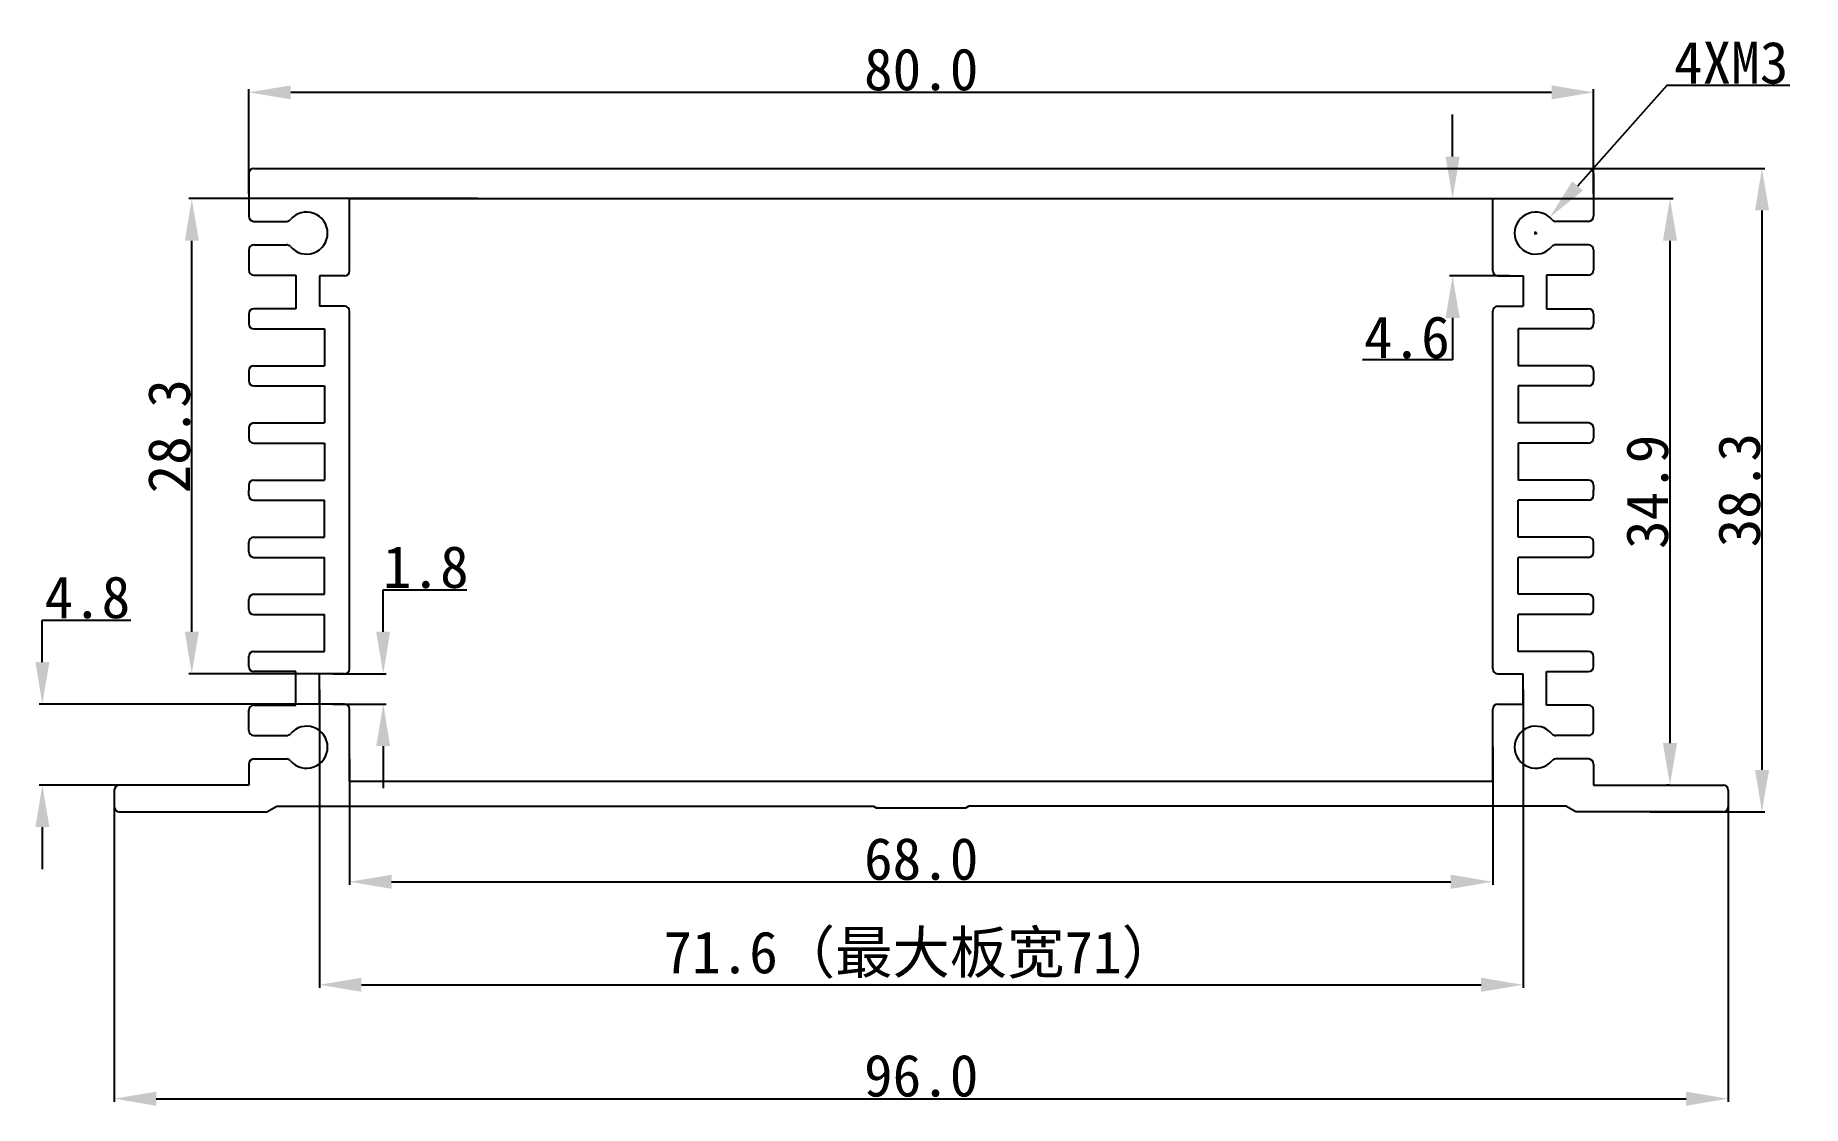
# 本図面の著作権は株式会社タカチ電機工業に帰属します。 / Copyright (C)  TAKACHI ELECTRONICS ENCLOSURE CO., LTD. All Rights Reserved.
# Model space of a CAD drawing. Header units: inches. Extents: x 17 to 122, y 1 to 65.
import ezdxf

# ---------------------------------------------------------------- set-up
doc = ezdxf.new("R2010")
doc.units = ezdxf.units.IN
doc.header["$MEASUREMENT"] = 0
doc.layers.get('Defpoints').update_dxf_attribs({"lineweight": 25})
doc.layers.add('1', color=30, linetype='Continuous')
doc.styles.get("Standard").update_dxf_attribs({"font": 'simhei.ttf'})
doc.dimstyles.get("Standard").update_dxf_attribs({"dimtxt": 2.5, "dimasz": 2.5, "dimexe": 0.18, "dimexo": 0.0625, "dimgap": 0.09, "dimtad": 1, "dimtoh": 1, "dimdec": 1, "dimzin": 0, "dimdsep": 46, "dimtxsty": 'Standard', "dimcen": 0.09, "dimadec": 0, "dimazin": 0, "dimtfac": 1, "dimtdec": 1, "dimtofl": 0, "dimtmove": 0, "dimatfit": 3, "dimfxl": 1, "dimtolj": 1, "dimtzin": 0, "dimarcsym": 0})

# ---------------------------------------------------------------- blocks, each defined once
blk = doc.blocks.new('*D58')
at = {"color": 0, "lineweight": -2}
for p, q in [((29.5, 55.46), (29.5, 61.69)), ((32, 61.51), (107, 61.51)), ((109.5, 55.46), (109.5, 61.69))]:
    blk.add_line(p, q, dxfattribs=at)
at = {"color": 0}
for points in [[(32, 61.92), (32, 61.09), (29.5, 61.51)], [(107, 61.92), (107, 61.09), (109.5, 61.51)]]:
    blk.add_solid(points, dxfattribs=at)
at = {"layer": 'Defpoints', "color": 0}
for p in [(109.5, 61.51), (29.5, 55.4), (109.5, 55.4)]:
    blk.add_point(p, dxfattribs=at)
at = {"color": 0, "insert": (69.5, 62.86), "char_height": 2.5, "attachment_point": 5}
blk.add_mtext('\\A1;80.0', dxfattribs=at)
blk = doc.blocks.new('*D59')
at = {"color": 0, "lineweight": -2}
for p, q in [((107.88, 56.98), (119.69, 56.98)), ((119.51, 54.48), (119.51, 21.18)), ((112.87, 18.68), (119.69, 18.68))]:
    blk.add_line(p, q, dxfattribs=at)
at = {"color": 0}
for points in [[(119.1, 54.48), (119.93, 54.48), (119.51, 56.98)], [(119.1, 21.18), (119.93, 21.18), (119.51, 18.68)]]:
    blk.add_solid(points, dxfattribs=at)
at = {"layer": 'Defpoints', "color": 0}
for p in [(107.81, 56.98), (112.81, 18.68), (119.51, 18.68)]:
    blk.add_point(p, dxfattribs=at)
at = {"color": 0, "insert": (118.17, 37.83), "char_height": 2.5, "attachment_point": 5, "rotation": 90}
blk.add_mtext('\\A1;38.3', dxfattribs=at)
blk = doc.blocks.new('*D60')
at = {"color": 0, "lineweight": -2}
for p, q in [((100.15, 55.18), (114.22, 55.18)), ((114.04, 52.68), (114.04, 22.78)), ((114.01, 20.28), (113.86, 20.28))]:
    blk.add_line(p, q, dxfattribs=at)
at = {"color": 0}
for points in [[(113.62, 52.68), (114.46, 52.68), (114.04, 55.18)], [(113.62, 22.78), (114.46, 22.78), (114.04, 20.28)]]:
    blk.add_solid(points, dxfattribs=at)
at = {"layer": 'Defpoints', "color": 0}
for p in [(100.09, 55.18), (114.04, 20.28), (114.08, 20.28)]:
    blk.add_point(p, dxfattribs=at)
at = {"color": 0, "insert": (112.7, 37.73), "char_height": 2.5, "attachment_point": 5, "rotation": 90}
blk.add_mtext('\\A1;34.9', dxfattribs=at)
blk = doc.blocks.new('*D61')
at = {"color": 0, "lineweight": -2}
for p, q in [((103.5, 22.58), (103.5, 14.34)), ((35.5, 21.83), (35.5, 14.34)), ((38, 14.52), (101, 14.52))]:
    blk.add_line(p, q, dxfattribs=at)
at = {"color": 0}
for points in [[(38, 14.94), (38, 14.1), (35.5, 14.52)], [(101, 14.94), (101, 14.1), (103.5, 14.52)]]:
    blk.add_solid(points, dxfattribs=at)
at = {"layer": 'Defpoints', "color": 0}
for p in [(103.5, 22.65), (35.5, 21.89), (103.5, 14.52)]:
    blk.add_point(p, dxfattribs=at)
at = {"color": 0, "insert": (69.5, 15.87), "char_height": 2.5, "attachment_point": 5}
blk.add_mtext('\\A1;68.0', dxfattribs=at)
blk = doc.blocks.new('*D62')
at = {"layer": '1', "color": 0, "lineweight": -2}
for p, q in [((33.7, 25.94), (33.7, 8.21)), ((105.3, 25.94), (105.3, 8.21)), ((36.2, 8.39), (102.8, 8.39))]:
    blk.add_line(p, q, dxfattribs=at)
at = {"layer": '1', "color": 0}
for points in [[(36.2, 8.81), (36.2, 7.97), (33.7, 8.39)], [(102.8, 8.81), (102.8, 7.97), (105.3, 8.39)]]:
    blk.add_solid(points, dxfattribs=at)
at = {"layer": 'Defpoints', "color": 0}
for p in [(33.7, 26), (105.3, 26), (105.3, 8.39)]:
    blk.add_point(p, dxfattribs=at)
at = {"layer": '1', "color": 0, "insert": (69.5, 10.16), "char_height": 2.5, "attachment_point": 5}
blk.add_mtext('\\A1;71.6（最大板宽71）', dxfattribs=at)
blk = doc.blocks.new('*D64')
at = {"color": 0, "lineweight": -2}
for p, q in [((43.12, 55.18), (25.93, 55.18)), ((26.11, 29.4), (26.11, 52.68)), ((34.39, 26.9), (25.93, 26.9))]:
    blk.add_line(p, q, dxfattribs=at)
at = {"color": 0}
for points in [[(25.7, 52.68), (26.53, 52.68), (26.11, 55.18)], [(25.7, 29.4), (26.53, 29.4), (26.11, 26.9)]]:
    blk.add_solid(points, dxfattribs=at)
at = {"layer": 'Defpoints', "color": 0}
for p in [(26.11, 55.18), (43.18, 55.18), (34.45, 26.9)]:
    blk.add_point(p, dxfattribs=at)
at = {"color": 0, "insert": (24.77, 41.04), "char_height": 2.5, "attachment_point": 5, "rotation": 90}
blk.add_mtext('\\A1;28.3', dxfattribs=at)
blk = doc.blocks.new('*D66')
at = {"color": 0, "lineweight": -2}
for p, q in [((101.11, 57.68), (101.11, 60.18)), ((98.85, 55.18), (101.29, 55.18)), ((104.49, 50.58), (100.93, 50.58)), ((101.11, 48.08), (101.11, 45.58)), ((101.11, 45.58), (95.75, 45.58))]:
    blk.add_line(p, q, dxfattribs=at)
at = {"color": 0}
for points in [[(100.69, 57.68), (101.53, 57.68), (101.11, 55.18)], [(100.69, 48.08), (101.53, 48.08), (101.11, 50.58)]]:
    blk.add_solid(points, dxfattribs=at)
at = {"layer": 'Defpoints', "color": 0}
for p in [(98.79, 55.18), (101.11, 50.58), (104.55, 50.58)]:
    blk.add_point(p, dxfattribs=at)
at = {"color": 0, "insert": (98.39, 46.92), "char_height": 2.5, "attachment_point": 5}
blk.add_mtext('\\A1;4.6', dxfattribs=at)
blk = doc.blocks.new('*D68')
at = {"color": 0, "lineweight": -2}
for p, q in [((37.5, 29.4), (37.5, 31.9)), ((37.5, 31.9), (42.48, 31.9)), ((34.51, 26.9), (37.68, 26.9)), ((34.51, 25.1), (37.68, 25.1)), ((37.5, 22.6), (37.5, 20.1))]:
    blk.add_line(p, q, dxfattribs=at)
at = {"color": 0}
for points in [[(37.08, 29.4), (37.91, 29.4), (37.5, 26.9)], [(37.08, 22.6), (37.91, 22.6), (37.5, 25.1)]]:
    blk.add_solid(points, dxfattribs=at)
at = {"layer": 'Defpoints', "color": 0}
for p in [(34.45, 26.9), (37.5, 26.9), (34.45, 25.1)]:
    blk.add_point(p, dxfattribs=at)
at = {"color": 0, "insert": (40.03, 33.24), "char_height": 2.5, "attachment_point": 5}
blk.add_mtext('\\A1;1.8', dxfattribs=at)
blk = doc.blocks.new('*D69')
at = {"color": 0, "lineweight": -2}
for p, q in [((113.86, 61.92), (108.54, 55.93)), ((121.16, 61.92), (113.86, 61.92)), ((105.96, 53.13), (106.14, 53.13)), ((106.05, 53.04), (106.05, 53.22))]:
    blk.add_line(p, q, dxfattribs=at)
at = {"color": 0}
blk.add_solid([(108.23, 56.21), (108.86, 55.66), (106.88, 54.06)], dxfattribs=at)
at = {"layer": 'Defpoints', "color": 0}
for p in [(106.88, 54.06), (105.23, 52.19)]:
    blk.add_point(p, dxfattribs=at)
at = {"color": 0, "insert": (117.68, 63.26), "char_height": 2.5, "attachment_point": 5}
blk.add_mtext('\\A1;{\\f@SimHei|b0|i0|c134|p49;4XM3}', dxfattribs=at)
blk = doc.blocks.new('*D72')
at = {"color": 0, "lineweight": -2}
for p, q in [((21.5, 19.41), (21.5, 1.43)), ((117.5, 19.41), (117.5, 1.43)), ((24, 1.61), (115, 1.61))]:
    blk.add_line(p, q, dxfattribs=at)
at = {"color": 0}
for points in [[(24, 2.03), (24, 1.19), (21.5, 1.61)], [(115, 2.03), (115, 1.19), (117.5, 1.61)]]:
    blk.add_solid(points, dxfattribs=at)
at = {"layer": 'Defpoints', "color": 0}
for p in [(21.5, 19.48), (117.5, 19.48), (117.5, 1.61)]:
    blk.add_point(p, dxfattribs=at)
at = {"color": 0, "insert": (69.5, 2.97), "char_height": 2.5, "attachment_point": 5}
blk.add_mtext('\\A1;96.0', dxfattribs=at)
blk = doc.blocks.new('*D73')
at = {"color": 0, "lineweight": -2}
for p, q in [((17.22, 27.6), (17.22, 30.1)), ((17.22, 30.1), (22.48, 30.1)), ((33.79, 25.1), (17.04, 25.1)), ((26.81, 20.28), (17.04, 20.28)), ((17.22, 17.78), (17.22, 15.28))]:
    blk.add_line(p, q, dxfattribs=at)
at = {"color": 0}
for points in [[(16.81, 27.6), (17.64, 27.6), (17.22, 25.1)], [(16.81, 17.78), (17.64, 17.78), (17.22, 20.28)]]:
    blk.add_solid(points, dxfattribs=at)
at = {"layer": 'Defpoints', "color": 0}
for p in [(17.22, 25.1), (33.85, 25.1), (26.87, 20.28)]:
    blk.add_point(p, dxfattribs=at)
at = {"color": 0, "insert": (19.9, 31.44), "char_height": 2.5, "attachment_point": 5}
blk.add_mtext('\\A1;4.8', dxfattribs=at)

msp = doc.modelspace()

# ---------------------------------------------------------------- linework, layer by layer
for p, q in [((29.8, 56.98), (109.2, 56.98)), ((29.5, 56.68), (29.5, 54.13)), ((109.5, 56.68), (109.5, 54.13)), ((35.5, 55.18), (103.5, 55.18)), ((35.5, 50.88), (35.5, 55.18)), ((103.5, 50.88), (103.5, 55.18)), ((29.8, 53.83), (31.76, 53.83)), ((109.2, 53.83), (107.24, 53.83)), ((29.5, 52.13), (29.5, 50.93)), ((29.8, 52.43), (31.76, 52.43)), ((109.2, 52.43), (107.24, 52.43)), ((109.5, 52.13), (109.5, 50.93)), ((29.8, 50.63), (32.3, 50.63)), ((32.3, 50.63), (32.3, 48.63)), ((35.2, 50.58), (33.7, 50.58)), ((33.7, 50.58), (33.7, 48.78)), ((103.8, 50.58), (105.3, 50.58)), ((105.3, 50.58), (105.3, 48.78)), ((109.2, 50.63), (106.7, 50.63)), ((106.7, 50.63), (106.7, 48.63)), ((32.3, 48.63), (29.8, 48.63)), ((35.2, 48.78), (33.7, 48.78)), ((35.5, 27.2), (35.5, 48.48)), ((103.5, 27.2), (103.5, 48.48)), ((103.8, 48.78), (105.3, 48.78)), ((106.7, 48.63), (109.2, 48.63)), ((29.5, 48.33), (29.5, 47.73)), ((29.8, 47.43), (34, 47.43)), ((34, 47.43), (34, 45.23)), ((109.2, 47.43), (105, 47.43)), ((105, 47.43), (105, 45.23)), ((109.5, 48.33), (109.5, 47.73)), ((29.8, 45.23), (34, 45.23)), ((109.2, 45.23), (105, 45.23)), ((29.5, 44.93), (29.5, 44.33)), ((109.5, 44.93), (109.5, 44.33)), ((29.8, 44.03), (34, 44.03)), ((34, 44.03), (34, 41.83)), ((109.2, 44.03), (105, 44.03)), ((105, 44.03), (105, 41.83)), ((29.5, 41.53), (29.5, 40.93)), ((29.8, 41.83), (34, 41.83)), ((109.2, 41.83), (105, 41.83)), ((109.5, 41.53), (109.5, 40.93)), ((29.8, 40.63), (34, 40.63)), ((34, 40.63), (34, 38.43)), ((109.2, 40.63), (105, 40.63)), ((105, 40.63), (105, 38.43)), ((29.5, 38.13), (29.5, 37.83)), ((29.8, 38.43), (34, 38.43)), ((109.2, 38.43), (105, 38.43)), ((109.5, 38.13), (109.5, 37.83)), ((29.5, 37.53), (29.5, 37.83)), ((29.8, 37.23), (34, 37.23)), ((34, 35.03), (34, 37.23)), ((105, 35.03), (105, 37.23)), ((109.2, 37.23), (105, 37.23)), ((109.5, 37.53), (109.5, 37.83)), ((29.5, 34.13), (29.5, 34.73)), ((29.8, 35.03), (34, 35.03)), ((109.2, 35.03), (105, 35.03)), ((109.5, 34.13), (109.5, 34.73)), ((29.8, 33.83), (34, 33.83)), ((34, 31.63), (34, 33.83)), ((105, 31.63), (105, 33.83)), ((109.2, 33.83), (105, 33.83)), ((29.8, 31.63), (34, 31.63)), ((109.2, 31.63), (105, 31.63)), ((29.5, 30.73), (29.5, 31.33)), ((109.5, 30.73), (109.5, 31.33)), ((29.8, 30.43), (34, 30.43)), ((34, 28.23), (34, 30.43)), ((105, 28.23), (105, 30.43)), ((109.2, 30.43), (105, 30.43)), ((29.5, 27.33), (29.5, 27.93)), ((29.8, 28.23), (34, 28.23)), ((109.2, 28.23), (105, 28.23)), ((109.5, 27.33), (109.5, 27.93)), ((32.3, 27.03), (29.8, 27.03)), ((32.3, 25.03), (32.3, 27.03)), ((35.2, 26.9), (33.7, 26.9)), ((33.7, 25.1), (33.7, 26.9)), ((103.8, 26.9), (105.3, 26.9)), ((105.3, 25.1), (105.3, 26.9)), ((106.7, 25.03), (106.7, 27.03)), ((106.7, 27.03), (109.2, 27.03)), ((29.5, 23.53), (29.5, 24.73)), ((29.8, 25.03), (32.3, 25.03)), ((35.2, 25.1), (33.7, 25.1)), ((35.5, 20.5), (35.5, 24.8)), ((103.5, 20.5), (103.5, 24.8)), ((103.8, 25.1), (105.3, 25.1)), ((109.2, 25.03), (106.7, 25.03)), ((109.5, 23.53), (109.5, 24.73)), ((29.8, 23.23), (31.76, 23.23)), ((109.2, 23.23), (107.24, 23.23)), ((29.5, 21.53), (29.5, 20.28)), ((29.8, 21.83), (31.76, 21.83)), ((109.2, 21.83), (107.24, 21.83)), ((109.5, 21.53), (109.5, 20.28)), ((21.5, 19.98), (21.5, 18.98)), ((29.5, 20.28), (21.8, 20.28)), ((35.5, 20.5), (103.5, 20.5)), ((109.5, 20.28), (117.2, 20.28)), ((117.5, 19.98), (117.5, 18.98)), ((30.57, 18.68), (31.16, 19.02)), ((31.16, 19.02), (66.66, 19.02)), ((66.66, 19.02), (66.87, 18.9)), ((72.34, 19.02), (72.13, 18.9)), ((107.84, 19.02), (72.34, 19.02)), ((108.43, 18.68), (107.84, 19.02)), ((21.8, 18.68), (30.57, 18.68)), ((72.13, 18.9), (66.87, 18.9)), ((117.2, 18.68), (108.43, 18.68))]:
    msp.add_line(p, q)
for centre, radius, start, end in [((29.8, 56.68), 0.3, 90, 180), ((109.2, 56.68), 0.3, 0, 90), ((29.8, 54.13), 0.3, 180, 270), ((31.76, 54.13), 0.3, 270, 319.8325), ((32.94, 53.13), 1.25, 220.1675, 139.8325), ((106.05, 53.13), 1.25, 40.1675, 319.8325), ((107.24, 54.13), 0.3, 220.1675, 270), ((109.2, 54.13), 0.3, 270, 0), ((29.8, 52.13), 0.3, 90, 180), ((31.76, 52.13), 0.3, 40.1675, 90), ((107.24, 52.13), 0.3, 90, 139.8325), ((109.2, 52.13), 0.3, 0, 90), ((29.8, 50.93), 0.3, 180, 270), ((35.2, 50.88), 0.3, 270, 0), ((103.8, 50.88), 0.3, 180, 270), ((109.2, 50.93), 0.3, 270, 0), ((29.8, 48.33), 0.3, 90, 180), ((35.2, 48.48), 0.3, 0, 90), ((103.8, 48.48), 0.3, 90, 180), ((109.2, 48.33), 0.3, 0, 90), ((29.8, 47.73), 0.3, 180, 270), ((109.2, 47.73), 0.3, 270, 0), ((29.8, 44.93), 0.3, 90, 180), ((109.2, 44.93), 0.3, 0, 90), ((29.8, 44.33), 0.3, 180, 270), ((109.2, 44.33), 0.3, 270, 0), ((29.8, 41.53), 0.3, 90, 180), ((109.2, 41.53), 0.3, 0, 90), ((29.8, 40.93), 0.3, 180, 270), ((109.2, 40.93), 0.3, 270, 0), ((29.8, 38.13), 0.3, 90, 180), ((109.2, 38.13), 0.3, 0, 90), ((29.8, 37.53), 0.3, 180, 270), ((109.2, 37.53), 0.3, 270, 0), ((29.8, 34.73), 0.3, 90, 180), ((109.2, 34.73), 0.3, 0, 90), ((29.8, 34.13), 0.3, 180, 270), ((109.2, 34.13), 0.3, 270, 0), ((29.8, 31.33), 0.3, 90, 180), ((109.2, 31.33), 0.3, 0, 90), ((29.8, 30.73), 0.3, 180, 270), ((109.2, 30.73), 0.3, 270, 0), ((29.8, 27.93), 0.3, 90, 180), ((109.2, 27.93), 0.3, 0, 90), ((29.8, 27.33), 0.3, 180, 270), ((35.2, 27.2), 0.3, 270, 0), ((103.8, 27.2), 0.3, 180, 270), ((109.2, 27.33), 0.3, 270, 0), ((29.8, 24.73), 0.3, 90, 180), ((35.2, 24.8), 0.3, 0, 90), ((103.8, 24.8), 0.3, 90, 180), ((109.2, 24.73), 0.3, 0, 90), ((29.8, 23.53), 0.3, 180, 270), ((31.76, 23.53), 0.3, 270, 319.8325), ((32.94, 22.53), 1.25, 220.1675, 139.8325), ((106.05, 22.53), 1.25, 40.1675, 319.8325), ((107.24, 23.53), 0.3, 220.1675, 270), ((109.2, 23.53), 0.3, 270, 0), ((29.8, 21.53), 0.3, 90, 180), ((31.76, 21.53), 0.3, 40.1675, 90), ((107.24, 21.53), 0.3, 90, 139.8325), ((109.2, 21.53), 0.3, 0, 90), ((21.8, 19.98), 0.3, 90, 180), ((117.2, 19.98), 0.3, 0, 90), ((21.8, 18.98), 0.3, 180, 270), ((117.2, 18.98), 0.3, 270, 0)]:
    msp.add_arc(centre, radius, start, end)

# ---------------------------------------------------------------- dimensions: what is measured, and where the dimension line sits
dim = msp.add_linear_dim(base=(109.5, 61.51), p1=(29.5, 55.4), p2=(109.5, 55.4), dimstyle='Standard')
dim.commit()
dim.dimension.update_dxf_attribs({"geometry": '*D58', "text_midpoint": (69.5, 62.86)})
dim = msp.add_diameter_dim_2p(p1=(105.23, 52.19), p2=(106.88, 54.06), text='{\\f@SimHei|b0|i0|c134|p49;4XM3}', dimstyle='Standard')
dim.commit()
dim.dimension.update_dxf_attribs({"geometry": '*D69', "text_midpoint": (117.68, 61.92), "dimtype": 163})
for base, p1, p2, picture, middle in [((101.11, 50.58), (98.79, 55.18), (104.55, 50.58), '*D66', (98.39, 46.92)), ((26.11, 55.18), (34.45, 26.9), (43.18, 55.18), '*D64', (24.77, 41.04)), ((37.5, 26.9), (34.45, 25.1), (34.45, 26.9), '*D68', (40.03, 33.24))]:
    dim = msp.add_linear_dim(base=base, p1=p1, p2=p2, angle=90, dimstyle='Standard')
    dim.commit()
    dim.dimension.update_dxf_attribs({"geometry": picture, "text_midpoint": middle})
for base, p1, p2, picture, middle in [((119.51, 18.68), (107.81, 56.98), (112.81, 18.68), '*D59', (119.51, 37.83)), ((114.04, 20.28), (100.09, 55.18), (114.08, 20.28), '*D60', (114.04, 37.73)), ((17.22, 25.1), (26.87, 20.28), (33.85, 25.1), '*D73', (19.9, 30.1))]:
    dim = msp.add_linear_dim(base=base, p1=p1, p2=p2, angle=90, dimstyle='Standard')
    dim.commit()
    dim.dimension.update_dxf_attribs({"geometry": picture, "text_midpoint": middle, "dimtype": 160})
for base, p1, p2, picture, middle in [((103.5, 14.52), (35.5, 21.89), (103.5, 22.65), '*D61', (69.5, 14.52)), ((117.5, 1.61), (21.5, 19.48), (117.5, 19.48), '*D72', (69.5, 1.61))]:
    dim = msp.add_linear_dim(base=base, p1=p1, p2=p2, dimstyle='Standard')
    dim.commit()
    dim.dimension.update_dxf_attribs({"geometry": picture, "text_midpoint": middle, "dimtype": 160})
at = {"layer": '1'}
dim = msp.add_linear_dim(base=(105.3, 8.39), p1=(33.7, 26), p2=(105.3, 26), text='<>（最大板宽71）', dimstyle='Standard', dxfattribs=at)
dim.commit()
dim.dimension.update_dxf_attribs({"geometry": '*D62', "text_midpoint": (69.5, 8.39), "dimtype": 160})

doc.saveas('drawing.dxf')
